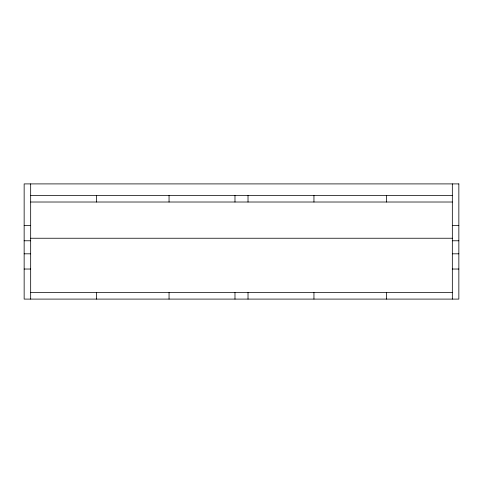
<?xml version="1.0" encoding="UTF-8"?>
<svg xmlns="http://www.w3.org/2000/svg" width="483" height="483" viewBox="0 0 483 483"><rect width="100%" height="100%" fill="white"/><g stroke="black" fill="none" stroke-linecap="round" stroke-linejoin="round"><path stroke-width="0.72" d="M30.67 195.494L452.33 195.494M30.67 202.015L452.33 202.015M24.15 225.561L30.67 225.561M452.33 225.561L458.85 225.561M30.67 238.24L452.33 238.24M24.15 240.776L30.67 240.776M452.33 240.776L458.85 240.776M24.15 253.816L30.67 253.816M452.33 253.816L458.85 253.816M24.15 269.031L30.67 269.031M452.33 269.031L458.85 269.031M30.67 292.577L452.33 292.577M452.33 183.902L452.33 299.098M386.4 195.494L386.4 202.015M386.4 292.577L386.4 299.098M313.95 195.494L313.95 202.015M313.95 292.577L313.95 299.098M248.02 195.494L248.02 202.015M248.02 292.577L248.02 299.098M234.98 195.494L234.98 202.015M234.98 292.577L234.98 299.098M169.05 195.494L169.05 202.015M169.05 292.577L169.05 299.098M96.6 195.494L96.6 202.015M96.6 292.577L96.6 299.098M30.67 183.902L30.67 299.098M458.85 183.902L24.15 183.902L24.15 299.098L458.85 299.098L458.85 183.902"/></g></svg>
